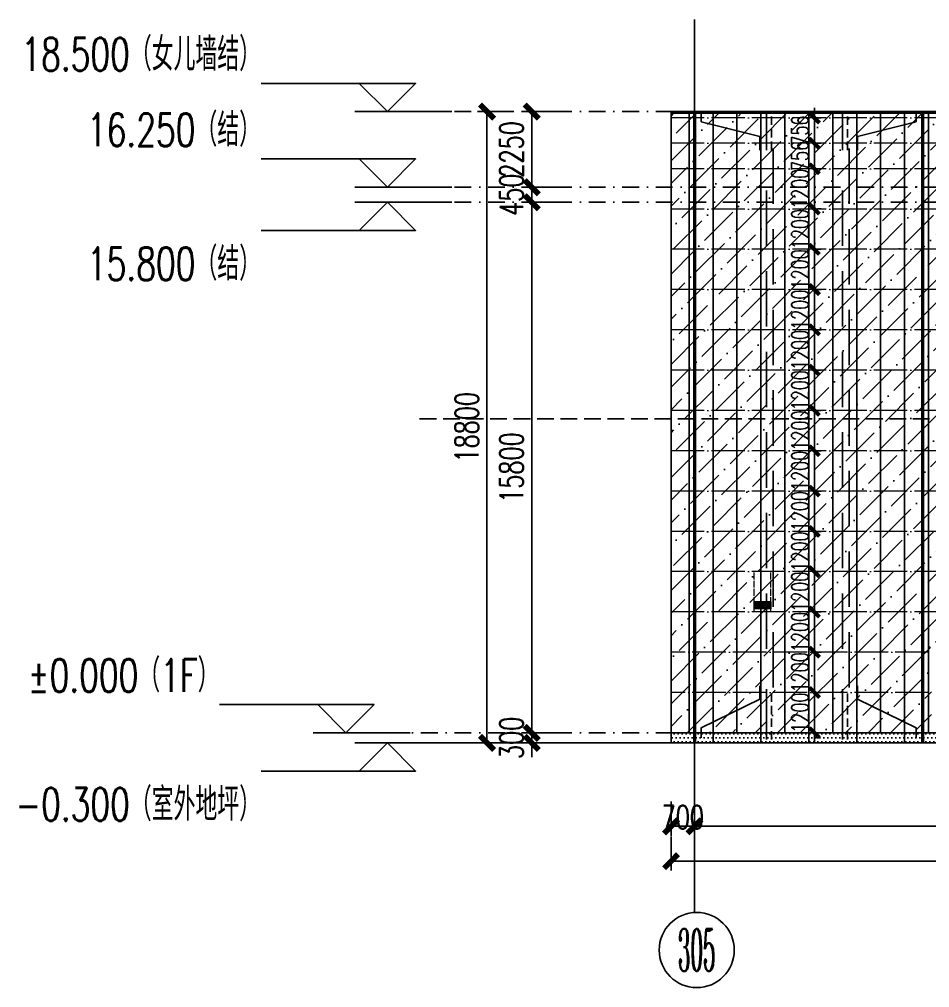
# Model space of a CAD drawing. Extents: x -2072575 to 87763, y -155913 to 742026.
# Drawn here: x -98875 to -71746, y 547259 to 576095 of the extents above; entities that cross this region are included whole.
import ezdxf
from ezdxf.enums import TextEntityAlignment as Align

# ---------------------------------------------------------------- set-up
doc = ezdxf.new("R2010")
doc.units = 0
doc.header["$LTSCALE"] = 1000
for name, pattern in [('20剖面图$0$DASH', [0.35, 0.25, -0.1]), ('__DASH', [0.35, 0.25, -0.1]), ('CENTER', [2, 1.25, -0.25, 0.25, -0.25]), ('DASHDOT', [1, 0.5, -0.25, 0, -0.25]), ('DASHED', [0.75, 0.5, -0.25]), ('DOT', [0.25, 0, -0.25]), ('DOTE', [2.42, 2, -0.2, 0.02, -0.2]), ('HIDDEN2', [0.1875, 0.125, -0.0625])]:
    doc.linetypes.add(name, pattern=pattern)
doc.layers.get('Defpoints').update_dxf_attribs({"color": 210})
for name, color, linetype in [('!ZN1-填充-8', 8, 'Continuous'), ('112铝材投影', 112, 'Continuous'), ('12圆钢+30钢套管撑杆', 3, 'Continuous'), ('12圆钢斜拉条', 30, 'Continuous'), ('12圆钢直拉条', 22, 'Continuous'), ('250×150×4.5×8 H型钢', 3, 'HIDDEN2'), ('3符号', 3, 'Continuous'), ('3铝板幕墙', 3, 'Continuous'), ('A-LIN-V', 9, 'Continuous'), ('A-云线', 50, 'Continuous'), ('AS-WALL', 40, 'Continuous'), ('DIM', 173, 'Continuous'), ('DOT', 8, 'DOT'), ('DOTE', 1, 'CENTER'), ('压型钢板', 23, 'Continuous')]:
    doc.layers.add(name, color=color, linetype=linetype)
doc.layers.add('A-加建区域', color=47, linetype='Continuous', plot=False)
doc.layers.add('冷弯薄壁C型钢 250x75x20x3.0', color=51, linetype='DOTE', lineweight=0)
doc.layers.add('梁', color=4, linetype='Continuous', lineweight=18)
doc.styles.add('_TCH_AXIS', font='COMPLEX', dxfattribs={"bigfont": 'GBCBIG'})
doc.styles.add('DHTEXT-1', font='romans.shx', dxfattribs={"width": 0.7, "bigfont": 'chinese.shx'})
doc.styles.add('卓越符号', font='ROMANS.shx', dxfattribs={"width": 0.7, "bigfont": 'CHINESE.shx'})
doc.dimstyles.new('ZN200', dxfattribs={"dimscale": 200, "dimtxt": 2.5, "dimasz": 1.5, "dimexe": 1, "dimexo": 2, "dimgap": 0.9, "dimtad": 1, "dimdec": 0, "dimdsep": 46, "dimtxsty": 'DHTEXT-1', "dimblk": 'ARCHTICK', "dimcen": 2.5, "dimclrd": 173, "dimclre": 173, "dimclrt": 7, "dimazin": 2, "dimtfac": 1, "dimtdec": 0, "dimtix": 1, "dimtmove": 2, "dimatfit": 3, "dimfxl": 0, "dimtolj": 1, "dimtzin": 0, "dimarcsym": 0})
doc.dimstyles.new('ZN280', dxfattribs={"dimscale": 280, "dimtxt": 2.5, "dimasz": 1.5, "dimexe": 1, "dimexo": 2, "dimgap": 0.9, "dimtad": 1, "dimdec": 0, "dimdsep": 46, "dimtxsty": 'DHTEXT-1', "dimblk": 'ARCHTICK', "dimcen": 2.5, "dimclrd": 173, "dimclre": 173, "dimclrt": 7, "dimazin": 2, "dimtfac": 1, "dimtdec": 0, "dimtix": 1, "dimtmove": 2, "dimatfit": 3, "dimfxl": 0, "dimarcsym": 0})

# ---------------------------------------------------------------- blocks, each defined once
blk = doc.blocks.new('_ArchTick')
at = {"color": 0, "linetype": 'ByBlock', "const_width": 0.4}
blk.add_lwpolyline([(-0.5, -0.5), (0.5, 0.5)], dxfattribs=at)
blk = doc.blocks.new('*D189')
at = {"layer": 'Defpoints', "color": 0, "ltscale": 2800, "transparency": 16777216}
for p in [(-303431, 705610), (-302098, 705610), (-302098, 686810)]:
    blk.add_point(p, dxfattribs=at)
at = {"layer": 'DIM', "color": 173, "linetype": 'ByBlock', "lineweight": -2, "ltscale": 2800, "transparency": 16777216}
for p, q in [((-302658, 705610), (-303711, 705610)), ((-303431, 686810), (-303431, 705610)), ((-302658, 686810), (-303711, 686810))]:
    blk.add_line(p, q, dxfattribs=at)
at = {"layer": 'DIM', "color": 173, "lineweight": -2, "ltscale": 2800, "transparency": 16777216, "xscale": 420, "yscale": 420, "zscale": 420}
for p, rotation in [((-303431, 705610), 90), ((-303431, 686810), 270)]:
    blk.add_blockref('_ArchTick', p, dxfattribs=dict(at, rotation=rotation))
at = {"layer": 'DIM', "color": 7, "ltscale": 2800, "transparency": 16777216, "insert": (-304033, 696210), "char_height": 700, "attachment_point": 5, "rotation": 90, "style": 'DHTEXT-1'}
blk.add_mtext('18800', dxfattribs=at)
blk = doc.blocks.new('*D190')
at = {"layer": 'Defpoints', "color": 0, "ltscale": 2800, "transparency": 16777216}
for p in [(-302096, 687110), (-300763, 687110), (-300763, 686810)]:
    blk.add_point(p, dxfattribs=at)
at = {"layer": 'DIM', "color": 173, "linetype": 'ByBlock', "lineweight": -2, "ltscale": 2800, "transparency": 16777216}
for p, q in [((-302096, 687110), (-302096, 687530)), ((-301323, 687110), (-302376, 687110)), ((-302096, 686810), (-302096, 687110)), ((-301323, 686810), (-302376, 686810)), ((-302096, 686810), (-302096, 686390))]:
    blk.add_line(p, q, dxfattribs=at)
at = {"layer": 'DIM', "color": 173, "lineweight": -2, "ltscale": 2800, "transparency": 16777216, "xscale": 420, "yscale": 420, "zscale": 420}
for p, rotation in [((-302096, 687110), 270), ((-302096, 686810), 90)]:
    blk.add_blockref('_ArchTick', p, dxfattribs=dict(at, rotation=rotation))
at = {"layer": 'DIM', "color": 7, "ltscale": 2800, "transparency": 16777216, "insert": (-302698, 686960), "char_height": 700, "attachment_point": 5, "rotation": 90, "style": 'DHTEXT-1'}
blk.add_mtext('300', dxfattribs=at)
blk = doc.blocks.new('*D191')
at = {"layer": 'Defpoints', "color": 0, "ltscale": 2800, "transparency": 16777216}
for p in [(-302096, 702910), (-300763, 702910), (-300763, 687110)]:
    blk.add_point(p, dxfattribs=at)
at = {"layer": 'DIM', "color": 173, "linetype": 'ByBlock', "lineweight": -2, "ltscale": 2800, "transparency": 16777216}
for p, q in [((-301323, 702910), (-302376, 702910)), ((-302096, 687110), (-302096, 702910)), ((-301323, 687110), (-302376, 687110))]:
    blk.add_line(p, q, dxfattribs=at)
at = {"layer": 'DIM', "color": 173, "lineweight": -2, "ltscale": 2800, "transparency": 16777216, "xscale": 420, "yscale": 420, "zscale": 420}
for p, rotation in [((-302096, 702910), 90), ((-302096, 687110), 270)]:
    blk.add_blockref('_ArchTick', p, dxfattribs=dict(at, rotation=rotation))
at = {"layer": 'DIM', "color": 7, "ltscale": 2800, "transparency": 16777216, "insert": (-302698, 695010), "char_height": 700, "attachment_point": 5, "rotation": 90, "style": 'DHTEXT-1'}
blk.add_mtext('15800', dxfattribs=at)
blk = doc.blocks.new('*D192')
at = {"layer": 'Defpoints', "color": 0, "ltscale": 2800, "transparency": 16777216}
for p in [(-302096, 703360), (-300763, 703360), (-300763, 702910)]:
    blk.add_point(p, dxfattribs=at)
at = {"layer": 'DIM', "color": 173, "linetype": 'ByBlock', "lineweight": -2, "ltscale": 2800, "transparency": 16777216}
for p, q in [((-302096, 703360), (-302096, 703780)), ((-301323, 703360), (-302376, 703360)), ((-302096, 702910), (-302096, 703360)), ((-301323, 702910), (-302376, 702910)), ((-302096, 702910), (-302096, 702490))]:
    blk.add_line(p, q, dxfattribs=at)
at = {"layer": 'DIM', "color": 173, "lineweight": -2, "ltscale": 2800, "transparency": 16777216, "xscale": 420, "yscale": 420, "zscale": 420}
for p, rotation in [((-302096, 703360), 270), ((-302096, 702910), 90)]:
    blk.add_blockref('_ArchTick', p, dxfattribs=dict(at, rotation=rotation))
at = {"layer": 'DIM', "color": 7, "ltscale": 2800, "transparency": 16777216, "insert": (-302698, 703135), "char_height": 700, "attachment_point": 5, "rotation": 90, "style": 'DHTEXT-1'}
blk.add_mtext('450', dxfattribs=at)
blk = doc.blocks.new('*D193')
at = {"layer": 'Defpoints', "color": 0, "ltscale": 2800, "transparency": 16777216}
for p in [(-302096, 705610), (-300763, 705610), (-300763, 703360)]:
    blk.add_point(p, dxfattribs=at)
at = {"layer": 'DIM', "color": 173, "linetype": 'ByBlock', "lineweight": -2, "ltscale": 2800, "transparency": 16777216}
for p, q in [((-301323, 705610), (-302376, 705610)), ((-302096, 703360), (-302096, 705610)), ((-301323, 703360), (-302376, 703360))]:
    blk.add_line(p, q, dxfattribs=at)
at = {"layer": 'DIM', "color": 173, "lineweight": -2, "ltscale": 2800, "transparency": 16777216, "xscale": 420, "yscale": 420, "zscale": 420}
for p, rotation in [((-302096, 705610), 90), ((-302096, 703360), 270)]:
    blk.add_blockref('_ArchTick', p, dxfattribs=dict(at, rotation=rotation))
at = {"layer": 'DIM', "color": 7, "ltscale": 2800, "transparency": 16777216, "insert": (-302698, 704485), "char_height": 700, "attachment_point": 5, "rotation": 90, "style": 'DHTEXT-1'}
blk.add_mtext('2250', dxfattribs=at)
blk = doc.blocks.new('*D194')
at = {"layer": 'Defpoints', "color": 0, "ltscale": 2800, "transparency": 16777216}
for p in [(-297945, 684583), (-224745, 684583), (-224745, 683286)]:
    blk.add_point(p, dxfattribs=at)
at = {"layer": 'DIM', "color": 173, "linetype": 'ByBlock', "lineweight": -2, "ltscale": 2800, "transparency": 16777216}
for p, q in [((-297945, 684023), (-297945, 683006)), ((-224745, 684023), (-224745, 683006)), ((-297945, 683286), (-262693, 683286)), ((-224745, 683286), (-259996, 683286))]:
    blk.add_line(p, q, dxfattribs=at)
at = {"layer": 'DIM', "color": 173, "lineweight": -2, "ltscale": 2800, "transparency": 16777216, "xscale": 420, "yscale": 420, "zscale": 420, "rotation": 180}
blk.add_blockref('_ArchTick', (-297945, 683286), dxfattribs=at)
at = {"layer": 'DIM', "color": 173, "lineweight": -2, "ltscale": 2800, "transparency": 16777216, "xscale": 420, "yscale": 420, "zscale": 420}
blk.add_blockref('_ArchTick', (-224745, 683286), dxfattribs=at)
at = {"layer": 'DIM', "color": 7, "ltscale": 2800, "transparency": 16777216, "insert": (-261345, 683561), "char_height": 700, "attachment_point": 5, "style": 'DHTEXT-1'}
blk.add_mtext('73200', dxfattribs=at)
blk = doc.blocks.new('*D199')
at = {"layer": 'Defpoints', "color": 0, "ltscale": 2800, "transparency": 16777216}
for p in [(-297245, 685623), (-279295, 685623), (-279295, 684326)]:
    blk.add_point(p, dxfattribs=at)
at = {"layer": 'DIM', "color": 173, "linetype": 'ByBlock', "lineweight": -2, "ltscale": 2800, "transparency": 16777216}
for p, q in [((-297245, 685063), (-297245, 684046)), ((-279295, 685063), (-279295, 684046)), ((-297245, 684326), (-289583, 684326)), ((-279295, 684326), (-286956, 684326))]:
    blk.add_line(p, q, dxfattribs=at)
at = {"layer": 'DIM', "color": 173, "lineweight": -2, "ltscale": 2800, "transparency": 16777216, "xscale": 420, "yscale": 420, "zscale": 420, "rotation": 180}
blk.add_blockref('_ArchTick', (-297245, 684326), dxfattribs=at)
at = {"layer": 'DIM', "color": 173, "lineweight": -2, "ltscale": 2800, "transparency": 16777216, "xscale": 420, "yscale": 420, "zscale": 420}
blk.add_blockref('_ArchTick', (-279295, 684326), dxfattribs=at)
at = {"layer": 'DIM', "color": 7, "ltscale": 2800, "transparency": 16777216, "insert": (-288270, 684601), "char_height": 700, "attachment_point": 5, "style": 'DHTEXT-1'}
blk.add_mtext('17950', dxfattribs=at)
blk = doc.blocks.new('*D200')
at = {"layer": 'Defpoints', "color": 0, "ltscale": 2800, "transparency": 16777216}
for p in [(-297945, 685623), (-297245, 685623), (-297245, 684326)]:
    blk.add_point(p, dxfattribs=at)
at = {"layer": 'DIM', "color": 173, "linetype": 'ByBlock', "lineweight": -2, "ltscale": 2800, "transparency": 16777216}
for p, q in [((-297945, 685063), (-297945, 684046)), ((-297245, 685063), (-297245, 684046)), ((-297945, 684326), (-297245, 684326))]:
    blk.add_line(p, q, dxfattribs=at)
at = {"layer": 'DIM', "color": 173, "lineweight": -2, "ltscale": 2800, "transparency": 16777216, "xscale": 420, "yscale": 420, "zscale": 420, "rotation": 180}
blk.add_blockref('_ArchTick', (-297945, 684326), dxfattribs=at)
at = {"layer": 'DIM', "color": 173, "lineweight": -2, "ltscale": 2800, "transparency": 16777216, "xscale": 420, "yscale": 420, "zscale": 420}
blk.add_blockref('_ArchTick', (-297245, 684326), dxfattribs=at)
at = {"layer": 'DIM', "color": 7, "ltscale": 2800, "transparency": 16777216, "insert": (-297595, 684601), "char_height": 700, "attachment_point": 5, "style": 'DHTEXT-1'}
blk.add_mtext('700', dxfattribs=at)
blk = doc.blocks.new('卓越-轴号')
blk.add_circle((0, 0), 4)
at = {"color": 0, "style": '_TCH_AXIS', "width": 1.041667, "flags": 8}
blk.add_attdef('A', text='', height=4.48, dxfattribs=at).set_placement((-2, -2.24), (2, -2.24), align=Align.FIT)
blk = doc.blocks.new('*U226')
at = {"ltscale": 10}
blk.add_line((3.48, 0), (-6.85, 0), dxfattribs=at)
blk.add_lwpolyline([(3, 3), (0, 0), (-3, 3), (13.45, 3)])
at = {"color": 0, "style": '卓越符号', "width": 0.7, "flags": 8}
blk.add_attdef('±0.000', text='', height=3.5, dxfattribs=at).set_placement((13.45, 4.35), align=Align.RIGHT)
blk = doc.blocks.new('*U227')
at = {"ltscale": 10}
blk.add_line((3.48, 0), (-6.85, 0), dxfattribs=at)
blk.add_lwpolyline([(3, -3), (0, 0), (-3, -3), (13.45, -3)])
at = {"color": 0, "style": '卓越符号', "width": 0.7, "flags": 8}
blk.add_attdef('±0.000', text='', height=3.5, dxfattribs=at).set_placement((13.45, -7.85), align=Align.RIGHT)
blk = doc.blocks.new('20250905101005')
at = {"layer": '!ZN1-填充-8'}
h = blk.add_hatch(dxfattribs=at)
h.set_pattern_fill('ANSI36', color=252, scale=300, style=0)
h.set_pattern_definition([(45, (64079.5, -554847.57), (252.5697, 926.0889), [1190.625, -238.125, 0, -238.125])])
h.paths.add_polyline_path([(1804, 3730), (1804, 3870), (2244, 3870), (2244, 3730)], flags=16)
h.paths.add_polyline_path([(34359, 3900), (34359, 3300), (32859, 3300), (32859, 3900)], flags=16)
h.paths.add_polyline_path([(-700, 2400), (-700, 0), (10976, 0), (10866, 0), (7062, 0), (7062, 2400), (54350, 2400), (54350, 18450), (-700, 18450)])
at = {"layer": '!ZN1-填充-8', "ltscale": 3000}
h = blk.add_hatch(dxfattribs=at)
h.set_pattern_fill('PLAST', color=252, scale=10)
h.set_pattern_definition([(0, (-1601240.16, -34863.267), (0, 31.75), []), (0, (-1601240.16, -34859.298), (0, 31.75), []), (0, (-1601240.16, -34855.33), (0, 31.75), [])])
h.paths.add_polyline_path([(1804, 3730), (2244, 3730), (2244, 3870), (1804, 3870)])
at = {"layer": '!ZN1-填充-8'}
h = blk.add_hatch(dxfattribs=at)
h.set_pattern_fill('DOTS', color=252, scale=75, style=0)
h.set_pattern_definition([(0, (78751.79, -554847.57), (59.53125, 119.0625), [0, -119.0625])])
h.paths.add_polyline_path([(-700, 0), (8786, 0), (8786, -300), (-700, -300)])
at = {"layer": '112铝材投影', "color": 252}
for points in [[(1774, 3700), (2274, 3700), (2274, 3900), (1774, 3900)], [(1804, 3730), (2244, 3730), (2244, 3870), (1804, 3870)]]:
    blk.add_lwpolyline(points, close=True, dxfattribs=at)
at = {"layer": '3铝板幕墙', "color": 252, "ltscale": 1000}
for p, q in [((551, 0), (551, -300)), ((1978, 0), (1978, -300)), ((3404, 0), (3404, -300)), ((4831, 0), (4831, -300)), ((6258, 0), (6258, -300))]:
    blk.add_line(p, q, dxfattribs=at)
blk.add_lwpolyline([(-700, 0), (8786, 0), (8786, -300), (-700, -300)], close=True, dxfattribs=at)
at = {"layer": '压型钢板', "color": 252, "ltscale": 10}
for p, q in [((-700, 0), (-700, 18500)), ((-163, 0), (-163, 18500)), ((551, 0), (551, 18500)), ((1264, 0), (1264, 18500)), ((1978, 0), (1978, 18500)), ((2691, 0), (2691, 18500)), ((3404, 0), (3404, 18500)), ((4118, 0), (4118, 18500)), ((4831, 0), (4831, 18500)), ((5544, 0), (5544, 18500)), ((6258, 0), (6258, 18500)), ((6971, 0), (6971, 18500))]:
    blk.add_line(p, q, dxfattribs=at)
blk = doc.blocks.new('*D3709')
at = {"layer": 'Defpoints', "color": 0, "ltscale": 10, "transparency": 16777216}
for p in [(-75484, 573160), (-75180, 573160), (-75484, 572404)]:
    blk.add_point(p, dxfattribs=at)
at = {"layer": 'DIM', "color": 173, "linetype": 'ByBlock', "lineweight": -2, "ltscale": 10, "transparency": 16777216}
for p, q in [((-75180, 573160), (-75180, 573460)), ((-75180, 572404), (-75180, 573160)), ((-75084, 573160), (-74980, 573160)), ((-75180, 572404), (-75180, 572104)), ((-75084, 572404), (-74980, 572404))]:
    blk.add_line(p, q, dxfattribs=at)
at = {"layer": 'DIM', "color": 173, "lineweight": -2, "ltscale": 10, "transparency": 16777216, "xscale": 300, "yscale": 300, "zscale": 300}
for p, rotation in [((-75180, 573160), 270), ((-75180, 572404), 90)]:
    blk.add_blockref('_ArchTick', p, dxfattribs=dict(at, rotation=rotation))
at = {"layer": 'DIM', "color": 7, "ltscale": 10, "transparency": 16777216, "insert": (-75610, 572782), "char_height": 500, "attachment_point": 5, "rotation": 90, "style": 'DHTEXT-1'}
blk.add_mtext('\\A1;756', dxfattribs=at)
blk = doc.blocks.new('*D3710')
at = {"layer": 'Defpoints', "color": 0, "ltscale": 10, "transparency": 16777216}
for p in [(-75484, 572404), (-75180, 572404), (-75484, 571648)]:
    blk.add_point(p, dxfattribs=at)
at = {"layer": 'DIM', "color": 173, "linetype": 'ByBlock', "lineweight": -2, "ltscale": 10, "transparency": 16777216}
for p, q in [((-75180, 572404), (-75180, 572704)), ((-75180, 571648), (-75180, 572404)), ((-75084, 572404), (-74980, 572404)), ((-75180, 571648), (-75180, 571348)), ((-75084, 571648), (-74980, 571648))]:
    blk.add_line(p, q, dxfattribs=at)
at = {"layer": 'DIM', "color": 173, "lineweight": -2, "ltscale": 10, "transparency": 16777216, "xscale": 300, "yscale": 300, "zscale": 300}
for p, rotation in [((-75180, 572404), 270), ((-75180, 571648), 90)]:
    blk.add_blockref('_ArchTick', p, dxfattribs=dict(at, rotation=rotation))
at = {"layer": 'DIM', "color": 7, "ltscale": 10, "transparency": 16777216, "insert": (-75610, 572026), "char_height": 500, "attachment_point": 5, "rotation": 90, "style": 'DHTEXT-1'}
blk.add_mtext('\\A1;756', dxfattribs=at)
blk = doc.blocks.new('*D3711')
at = {"layer": 'Defpoints', "color": 0, "ltscale": 10, "transparency": 16777216}
for p in [(-75484, 571648), (-75180, 571648), (-75484, 570448)]:
    blk.add_point(p, dxfattribs=at)
at = {"layer": 'DIM', "color": 173, "linetype": 'ByBlock', "lineweight": -2, "ltscale": 10, "transparency": 16777216}
for p, q in [((-75180, 571648), (-75180, 571948)), ((-75180, 570448), (-75180, 571648)), ((-75084, 571648), (-74980, 571648)), ((-75180, 570448), (-75180, 570148)), ((-75084, 570448), (-74980, 570448))]:
    blk.add_line(p, q, dxfattribs=at)
at = {"layer": 'DIM', "color": 173, "lineweight": -2, "ltscale": 10, "transparency": 16777216, "xscale": 300, "yscale": 300, "zscale": 300}
for p, rotation in [((-75180, 571648), 270), ((-75180, 570448), 90)]:
    blk.add_blockref('_ArchTick', p, dxfattribs=dict(at, rotation=rotation))
at = {"layer": 'DIM', "color": 7, "ltscale": 10, "transparency": 16777216, "insert": (-75610, 571048), "char_height": 500, "attachment_point": 5, "rotation": 90, "style": 'DHTEXT-1'}
blk.add_mtext('\\A1;1200', dxfattribs=at)
blk = doc.blocks.new('*D3712')
at = {"layer": 'Defpoints', "color": 0, "ltscale": 10, "transparency": 16777216}
for p in [(-75484, 570448), (-75180, 570448), (-75484, 569248)]:
    blk.add_point(p, dxfattribs=at)
at = {"layer": 'DIM', "color": 173, "linetype": 'ByBlock', "lineweight": -2, "ltscale": 10, "transparency": 16777216}
for p, q in [((-75180, 570448), (-75180, 570748)), ((-75180, 569248), (-75180, 570448)), ((-75084, 570448), (-74980, 570448)), ((-75180, 569248), (-75180, 568948)), ((-75084, 569248), (-74980, 569248))]:
    blk.add_line(p, q, dxfattribs=at)
at = {"layer": 'DIM', "color": 173, "lineweight": -2, "ltscale": 10, "transparency": 16777216, "xscale": 300, "yscale": 300, "zscale": 300}
for p, rotation in [((-75180, 570448), 270), ((-75180, 569248), 90)]:
    blk.add_blockref('_ArchTick', p, dxfattribs=dict(at, rotation=rotation))
at = {"layer": 'DIM', "color": 7, "ltscale": 10, "transparency": 16777216, "insert": (-75610, 569848), "char_height": 500, "attachment_point": 5, "rotation": 90, "style": 'DHTEXT-1'}
blk.add_mtext('\\A1;1200', dxfattribs=at)
blk = doc.blocks.new('*D3713')
at = {"layer": 'Defpoints', "color": 0, "ltscale": 10, "transparency": 16777216}
for p in [(-75484, 569248), (-75180, 569248), (-75484, 568048)]:
    blk.add_point(p, dxfattribs=at)
at = {"layer": 'DIM', "color": 173, "linetype": 'ByBlock', "lineweight": -2, "ltscale": 10, "transparency": 16777216}
for p, q in [((-75180, 569248), (-75180, 569548)), ((-75180, 568048), (-75180, 569248)), ((-75084, 569248), (-74980, 569248)), ((-75180, 568048), (-75180, 567748)), ((-75084, 568048), (-74980, 568048))]:
    blk.add_line(p, q, dxfattribs=at)
at = {"layer": 'DIM', "color": 173, "lineweight": -2, "ltscale": 10, "transparency": 16777216, "xscale": 300, "yscale": 300, "zscale": 300}
for p, rotation in [((-75180, 569248), 270), ((-75180, 568048), 90)]:
    blk.add_blockref('_ArchTick', p, dxfattribs=dict(at, rotation=rotation))
at = {"layer": 'DIM', "color": 7, "ltscale": 10, "transparency": 16777216, "insert": (-75610, 568648), "char_height": 500, "attachment_point": 5, "rotation": 90, "style": 'DHTEXT-1'}
blk.add_mtext('\\A1;1200', dxfattribs=at)
blk = doc.blocks.new('*D3714')
at = {"layer": 'Defpoints', "color": 0, "ltscale": 10, "transparency": 16777216}
for p in [(-75484, 568048), (-75180, 568048), (-75484, 566848)]:
    blk.add_point(p, dxfattribs=at)
at = {"layer": 'DIM', "color": 173, "linetype": 'ByBlock', "lineweight": -2, "ltscale": 10, "transparency": 16777216}
for p, q in [((-75180, 568048), (-75180, 568348)), ((-75180, 566848), (-75180, 568048)), ((-75084, 568048), (-74980, 568048)), ((-75180, 566848), (-75180, 566548)), ((-75084, 566848), (-74980, 566848))]:
    blk.add_line(p, q, dxfattribs=at)
at = {"layer": 'DIM', "color": 173, "lineweight": -2, "ltscale": 10, "transparency": 16777216, "xscale": 300, "yscale": 300, "zscale": 300}
for p, rotation in [((-75180, 568048), 270), ((-75180, 566848), 90)]:
    blk.add_blockref('_ArchTick', p, dxfattribs=dict(at, rotation=rotation))
at = {"layer": 'DIM', "color": 7, "ltscale": 10, "transparency": 16777216, "insert": (-75610, 567448), "char_height": 500, "attachment_point": 5, "rotation": 90, "style": 'DHTEXT-1'}
blk.add_mtext('\\A1;1200', dxfattribs=at)
blk = doc.blocks.new('*D3715')
at = {"layer": 'Defpoints', "color": 0, "ltscale": 10, "transparency": 16777216}
for p in [(-75484, 566848), (-75180, 566848), (-75484, 565648)]:
    blk.add_point(p, dxfattribs=at)
at = {"layer": 'DIM', "color": 173, "linetype": 'ByBlock', "lineweight": -2, "ltscale": 10, "transparency": 16777216}
for p, q in [((-75180, 566848), (-75180, 567148)), ((-75180, 565648), (-75180, 566848)), ((-75084, 566848), (-74980, 566848)), ((-75180, 565648), (-75180, 565348)), ((-75084, 565648), (-74980, 565648))]:
    blk.add_line(p, q, dxfattribs=at)
at = {"layer": 'DIM', "color": 173, "lineweight": -2, "ltscale": 10, "transparency": 16777216, "xscale": 300, "yscale": 300, "zscale": 300}
for p, rotation in [((-75180, 566848), 270), ((-75180, 565648), 90)]:
    blk.add_blockref('_ArchTick', p, dxfattribs=dict(at, rotation=rotation))
at = {"layer": 'DIM', "color": 7, "ltscale": 10, "transparency": 16777216, "insert": (-75610, 566248), "char_height": 500, "attachment_point": 5, "rotation": 90, "style": 'DHTEXT-1'}
blk.add_mtext('\\A1;1200', dxfattribs=at)
blk = doc.blocks.new('*D3716')
at = {"layer": 'Defpoints', "color": 0, "ltscale": 10, "transparency": 16777216}
for p in [(-75484, 565648), (-75180, 565648), (-75484, 564448)]:
    blk.add_point(p, dxfattribs=at)
at = {"layer": 'DIM', "color": 173, "linetype": 'ByBlock', "lineweight": -2, "ltscale": 10, "transparency": 16777216}
for p, q in [((-75180, 565648), (-75180, 565948)), ((-75180, 564448), (-75180, 565648)), ((-75084, 565648), (-74980, 565648)), ((-75180, 564448), (-75180, 564148)), ((-75084, 564448), (-74980, 564448))]:
    blk.add_line(p, q, dxfattribs=at)
at = {"layer": 'DIM', "color": 173, "lineweight": -2, "ltscale": 10, "transparency": 16777216, "xscale": 300, "yscale": 300, "zscale": 300}
for p, rotation in [((-75180, 565648), 270), ((-75180, 564448), 90)]:
    blk.add_blockref('_ArchTick', p, dxfattribs=dict(at, rotation=rotation))
at = {"layer": 'DIM', "color": 7, "ltscale": 10, "transparency": 16777216, "insert": (-75610, 565048), "char_height": 500, "attachment_point": 5, "rotation": 90, "style": 'DHTEXT-1'}
blk.add_mtext('\\A1;1200', dxfattribs=at)
blk = doc.blocks.new('*D3717')
at = {"layer": 'Defpoints', "color": 0, "ltscale": 10, "transparency": 16777216}
for p in [(-75484, 564448), (-75180, 564448), (-75484, 563248)]:
    blk.add_point(p, dxfattribs=at)
at = {"layer": 'DIM', "color": 173, "linetype": 'ByBlock', "lineweight": -2, "ltscale": 10, "transparency": 16777216}
for p, q in [((-75180, 564448), (-75180, 564748)), ((-75180, 563248), (-75180, 564448)), ((-75084, 564448), (-74980, 564448)), ((-75180, 563248), (-75180, 562948)), ((-75084, 563248), (-74980, 563248))]:
    blk.add_line(p, q, dxfattribs=at)
at = {"layer": 'DIM', "color": 173, "lineweight": -2, "ltscale": 10, "transparency": 16777216, "xscale": 300, "yscale": 300, "zscale": 300}
for p, rotation in [((-75180, 564448), 270), ((-75180, 563248), 90)]:
    blk.add_blockref('_ArchTick', p, dxfattribs=dict(at, rotation=rotation))
at = {"layer": 'DIM', "color": 7, "ltscale": 10, "transparency": 16777216, "insert": (-75610, 563848), "char_height": 500, "attachment_point": 5, "rotation": 90, "style": 'DHTEXT-1'}
blk.add_mtext('\\A1;1200', dxfattribs=at)
blk = doc.blocks.new('*D3718')
at = {"layer": 'Defpoints', "color": 0, "ltscale": 10, "transparency": 16777216}
for p in [(-75484, 563248), (-75180, 563248), (-75484, 562048)]:
    blk.add_point(p, dxfattribs=at)
at = {"layer": 'DIM', "color": 173, "linetype": 'ByBlock', "lineweight": -2, "ltscale": 10, "transparency": 16777216}
for p, q in [((-75180, 563248), (-75180, 563548)), ((-75180, 562048), (-75180, 563248)), ((-75084, 563248), (-74980, 563248)), ((-75180, 562048), (-75180, 561748)), ((-75084, 562048), (-74980, 562048))]:
    blk.add_line(p, q, dxfattribs=at)
at = {"layer": 'DIM', "color": 173, "lineweight": -2, "ltscale": 10, "transparency": 16777216, "xscale": 300, "yscale": 300, "zscale": 300}
for p, rotation in [((-75180, 563248), 270), ((-75180, 562048), 90)]:
    blk.add_blockref('_ArchTick', p, dxfattribs=dict(at, rotation=rotation))
at = {"layer": 'DIM', "color": 7, "ltscale": 10, "transparency": 16777216, "insert": (-75610, 562648), "char_height": 500, "attachment_point": 5, "rotation": 90, "style": 'DHTEXT-1'}
blk.add_mtext('\\A1;1200', dxfattribs=at)
blk = doc.blocks.new('*D3719')
at = {"layer": 'Defpoints', "color": 0, "ltscale": 10, "transparency": 16777216}
for p in [(-75484, 562048), (-75180, 562048), (-75484, 560848)]:
    blk.add_point(p, dxfattribs=at)
at = {"layer": 'DIM', "color": 173, "linetype": 'ByBlock', "lineweight": -2, "ltscale": 10, "transparency": 16777216}
for p, q in [((-75180, 562048), (-75180, 562348)), ((-75180, 560848), (-75180, 562048)), ((-75084, 562048), (-74980, 562048)), ((-75180, 560848), (-75180, 560548)), ((-75084, 560848), (-74980, 560848))]:
    blk.add_line(p, q, dxfattribs=at)
at = {"layer": 'DIM', "color": 173, "lineweight": -2, "ltscale": 10, "transparency": 16777216, "xscale": 300, "yscale": 300, "zscale": 300}
for p, rotation in [((-75180, 562048), 270), ((-75180, 560848), 90)]:
    blk.add_blockref('_ArchTick', p, dxfattribs=dict(at, rotation=rotation))
at = {"layer": 'DIM', "color": 7, "ltscale": 10, "transparency": 16777216, "insert": (-75610, 561448), "char_height": 500, "attachment_point": 5, "rotation": 90, "style": 'DHTEXT-1'}
blk.add_mtext('\\A1;1200', dxfattribs=at)
blk = doc.blocks.new('*D3720')
at = {"layer": 'Defpoints', "color": 0, "ltscale": 10, "transparency": 16777216}
for p in [(-75484, 560848), (-75180, 560848), (-75484, 559648)]:
    blk.add_point(p, dxfattribs=at)
at = {"layer": 'DIM', "color": 173, "linetype": 'ByBlock', "lineweight": -2, "ltscale": 10, "transparency": 16777216}
for p, q in [((-75180, 560848), (-75180, 561148)), ((-75180, 559648), (-75180, 560848)), ((-75084, 560848), (-74980, 560848)), ((-75180, 559648), (-75180, 559348)), ((-75084, 559648), (-74980, 559648))]:
    blk.add_line(p, q, dxfattribs=at)
at = {"layer": 'DIM', "color": 173, "lineweight": -2, "ltscale": 10, "transparency": 16777216, "xscale": 300, "yscale": 300, "zscale": 300}
for p, rotation in [((-75180, 560848), 270), ((-75180, 559648), 90)]:
    blk.add_blockref('_ArchTick', p, dxfattribs=dict(at, rotation=rotation))
at = {"layer": 'DIM', "color": 7, "ltscale": 10, "transparency": 16777216, "insert": (-75610, 560248), "char_height": 500, "attachment_point": 5, "rotation": 90, "style": 'DHTEXT-1'}
blk.add_mtext('\\A1;1200', dxfattribs=at)
blk = doc.blocks.new('*D3721')
at = {"layer": 'Defpoints', "color": 0, "ltscale": 10, "transparency": 16777216}
for p in [(-75484, 559648), (-75180, 559648), (-75484, 558448)]:
    blk.add_point(p, dxfattribs=at)
at = {"layer": 'DIM', "color": 173, "linetype": 'ByBlock', "lineweight": -2, "ltscale": 10, "transparency": 16777216}
for p, q in [((-75180, 559648), (-75180, 559948)), ((-75180, 558448), (-75180, 559648)), ((-75084, 559648), (-74980, 559648)), ((-75180, 558448), (-75180, 558148)), ((-75084, 558448), (-74980, 558448))]:
    blk.add_line(p, q, dxfattribs=at)
at = {"layer": 'DIM', "color": 173, "lineweight": -2, "ltscale": 10, "transparency": 16777216, "xscale": 300, "yscale": 300, "zscale": 300}
for p, rotation in [((-75180, 559648), 270), ((-75180, 558448), 90)]:
    blk.add_blockref('_ArchTick', p, dxfattribs=dict(at, rotation=rotation))
at = {"layer": 'DIM', "color": 7, "ltscale": 10, "transparency": 16777216, "insert": (-75610, 559048), "char_height": 500, "attachment_point": 5, "rotation": 90, "style": 'DHTEXT-1'}
blk.add_mtext('\\A1;1200', dxfattribs=at)
blk = doc.blocks.new('*D3722')
at = {"layer": 'Defpoints', "color": 0, "ltscale": 10, "transparency": 16777216}
for p in [(-75484, 558448), (-75180, 558448), (-75484, 557248)]:
    blk.add_point(p, dxfattribs=at)
at = {"layer": 'DIM', "color": 173, "linetype": 'ByBlock', "lineweight": -2, "ltscale": 10, "transparency": 16777216}
for p, q in [((-75180, 558448), (-75180, 558748)), ((-75180, 557248), (-75180, 558448)), ((-75084, 558448), (-74980, 558448)), ((-75180, 557248), (-75180, 556948)), ((-75084, 557248), (-74980, 557248))]:
    blk.add_line(p, q, dxfattribs=at)
at = {"layer": 'DIM', "color": 173, "lineweight": -2, "ltscale": 10, "transparency": 16777216, "xscale": 300, "yscale": 300, "zscale": 300}
for p, rotation in [((-75180, 558448), 270), ((-75180, 557248), 90)]:
    blk.add_blockref('_ArchTick', p, dxfattribs=dict(at, rotation=rotation))
at = {"layer": 'DIM', "color": 7, "ltscale": 10, "transparency": 16777216, "insert": (-75610, 557848), "char_height": 500, "attachment_point": 5, "rotation": 90, "style": 'DHTEXT-1'}
blk.add_mtext('\\A1;1200', dxfattribs=at)
blk = doc.blocks.new('*D3723')
at = {"layer": 'Defpoints', "color": 0, "ltscale": 10, "transparency": 16777216}
for p in [(-75484, 557248), (-75180, 557248), (-75484, 556048)]:
    blk.add_point(p, dxfattribs=at)
at = {"layer": 'DIM', "color": 173, "linetype": 'ByBlock', "lineweight": -2, "ltscale": 10, "transparency": 16777216}
for p, q in [((-75180, 557248), (-75180, 557548)), ((-75180, 556048), (-75180, 557248)), ((-75084, 557248), (-74980, 557248)), ((-75180, 556048), (-75180, 555748)), ((-75084, 556048), (-74980, 556048))]:
    blk.add_line(p, q, dxfattribs=at)
at = {"layer": 'DIM', "color": 173, "lineweight": -2, "ltscale": 10, "transparency": 16777216, "xscale": 300, "yscale": 300, "zscale": 300}
for p, rotation in [((-75180, 557248), 270), ((-75180, 556048), 90)]:
    blk.add_blockref('_ArchTick', p, dxfattribs=dict(at, rotation=rotation))
at = {"layer": 'DIM', "color": 7, "ltscale": 10, "transparency": 16777216, "insert": (-75610, 556648), "char_height": 500, "attachment_point": 5, "rotation": 90, "style": 'DHTEXT-1'}
blk.add_mtext('\\A1;1200', dxfattribs=at)
blk = doc.blocks.new('*D3724')
at = {"layer": 'Defpoints', "color": 0, "ltscale": 10, "transparency": 16777216}
for p in [(-75484, 556048), (-75180, 556048), (-75484, 554848)]:
    blk.add_point(p, dxfattribs=at)
at = {"layer": 'DIM', "color": 173, "linetype": 'ByBlock', "lineweight": -2, "ltscale": 10, "transparency": 16777216}
for p, q in [((-75180, 556048), (-75180, 556348)), ((-75180, 554848), (-75180, 556048)), ((-75084, 556048), (-74980, 556048)), ((-75180, 554848), (-75180, 554548)), ((-75084, 554848), (-74980, 554848))]:
    blk.add_line(p, q, dxfattribs=at)
at = {"layer": 'DIM', "color": 173, "lineweight": -2, "ltscale": 10, "transparency": 16777216, "xscale": 300, "yscale": 300, "zscale": 300}
for p, rotation in [((-75180, 556048), 270), ((-75180, 554848), 90)]:
    blk.add_blockref('_ArchTick', p, dxfattribs=dict(at, rotation=rotation))
at = {"layer": 'DIM', "color": 7, "ltscale": 10, "transparency": 16777216, "insert": (-75610, 555448), "char_height": 500, "attachment_point": 5, "rotation": 90, "style": 'DHTEXT-1'}
blk.add_mtext('\\A1;1200', dxfattribs=at)
blk = doc.blocks.new('20250821134635')
at = {"layer": 'DOT', "linetype": 'DASHDOT'}
for p, q in [((-9153.9, 18500), (80953.9, 18500)), ((-9153.9, 16250), (80953.9, 16250)), ((-9153.9, 15800), (80953.9, 15800)), ((-9153.9, 0), (82190, 0))]:
    blk.add_line(p, q, dxfattribs=at)
at = {"layer": 'DOTE', "ltscale": 280}
blk.add_line((0, -5350), (0, 21247.6), dxfattribs=at)
at = {"layer": '3符号', "color": 7}
ref = blk.add_blockref('*U226', (-9153.9, 18500), dxfattribs=dict(at, xscale=-280, yscale=280, zscale=280))
ref.add_attrib('±0.000', '18.500（女儿墙结）', dxfattribs={"layer": '0', "color": 0, "height": 980, "style": '卓越符号', "width": 0.7}).set_placement((-12919.9, 19718), align=Align.RIGHT)
ref = blk.add_blockref('*U226', (-9153.9, 16250), dxfattribs=dict(at, xscale=-280, yscale=280, zscale=280))
ref.add_attrib('±0.000', '16.250（结）', dxfattribs={"layer": '0', "color": 0, "height": 980, "style": '卓越符号', "width": 0.7}).set_placement((-12919.9, 17468), align=Align.RIGHT)
ref = blk.add_blockref('*U227', (-9153.9, 15800), dxfattribs=dict(at, xscale=-280, yscale=280, zscale=280))
ref.add_attrib('±0.000', '15.800（结）', dxfattribs={"layer": '0', "color": 0, "height": 980, "style": '卓越符号', "width": 0.7}).set_placement((-12919.9, 13478.2), align=Align.RIGHT)
ref = blk.add_blockref('*U226', (-10390, 0), dxfattribs=dict(at, xscale=-280, yscale=280, zscale=280))
ref.add_attrib('±0.000', '±0.000（1F）', dxfattribs={"layer": '0', "color": 0, "height": 980, "style": '卓越符号', "width": 0.7}).set_placement((-14156, 1218), align=Align.RIGHT)
ref = blk.add_blockref('*U227', (-9153.9, -300), dxfattribs=dict(at, xscale=-280, yscale=280, zscale=280))
ref.add_attrib('±0.000', '-0.300（室外地坪）', dxfattribs={"layer": '0', "color": 0, "height": 980, "style": '卓越符号', "width": 0.7}).set_placement((-12919.9, -2621.8), align=Align.RIGHT)
ref = blk.add_blockref('卓越-轴号', (64.3, -6468.2), dxfattribs=dict(at, xscale=280, yscale=280, zscale=280))
ref.add_attrib('A', '305', dxfattribs={"layer": '0', "color": 0, "height": 1254.4, "style": '_TCH_AXIS', "width": 0.353774}).set_placement((-495.7, -7095.4), (624.3, -7095.4), align=Align.FIT)
at = {"layer": 'DIM', "ltscale": 2800}
for p1, p2, picture, middle in [((-4853.1, -300), (-4853.1, 18500), '*D189', (-6788.4, 9100)), ((-3518.1, 16250), (-3518.1, 18500), '*D193', (-5453.4, 17375)), ((-3518.1, 15800), (-3518.1, 16250), '*D192', (-5453.4, 16025)), ((-3518.1, 0), (-3518.1, 15800), '*D191', (-5453.4, 7900)), ((-3518.1, -300), (-3518.1, 0), '*D190', (-5453.4, -150))]:
    dim = blk.add_aligned_dim(p1=p1, p2=p2, distance=1333.3, dimstyle='ZN280', dxfattribs=at)
    dim.commit()
    dim.dimension.update_dxf_attribs({"geometry": picture, "text_midpoint": middle, "insert": (297244.8, -687110.4)})
for base, p1, p2, angle, picture, middle in [((0, -2784.1), (-700, -1487.5), (0, -1487.5), 0, '*D200', (-350, -2509.1)), ((17950, -2784.1), (0, -1487.5), (17950, -1487.5), 360, '*D199', (8975, -2509.1)), ((72499.9, -3824.1), (-700, -2527.5), (72499.9, -2527.5), 360, '*D194', (35900, -3549.1))]:
    dim = blk.add_linear_dim(base=base, p1=p1, p2=p2, angle=angle, dimstyle='ZN280', dxfattribs=at)
    dim.commit()
    dim.dimension.update_dxf_attribs({"geometry": picture, "text_midpoint": middle, "dimtype": 129, "insert": (297244.8, -687110.4)})

msp = doc.modelspace()

# ---------------------------------------------------------------- linework, layer by layer
at = {"layer": 'A-LIN-V'}
for p, q in [((-6251.8, 573347.6), (-79451.8, 573347.6)), ((-79451.8, 554547.6), (-79451.8, 573347.6)), ((-6251.8, 573297.6), (-79451.8, 573297.6))]:
    msp.add_line(p, q, dxfattribs=at)
at = {"layer": 'A-加建区域', "linetype": '__DASH', "ltscale": 2}
msp.add_line((-86945.7, 564197.6), (2318.2, 564197.6), dxfattribs=at)
at = {"layer": 'AS-WALL'}
msp.add_line((-86945.7, 554547.6), (1082.1, 554547.6), dxfattribs=at)

# ---------------------------------------------------------------- block references
at = {"layer": 'A-云线', "ltscale": 10}
msp.add_blockref('20250821134635', (-78751.8, 554847.6), dxfattribs=at)

# ---------------------------------------------------------------- next in the draw order: block references
at = {"layer": '12圆钢直拉条', "ltscale": 1000}
msp.add_blockref('20250905101005', (-78751.8, 554847.6), dxfattribs=at)

# ---------------------------------------------------------------- next in the draw order: linework, layer by layer
at = {"layer": '12圆钢+30钢套管撑杆', "color": 3}
for p, q in [((-76610.2, 572203.8), (-76610.2, 573347.6)), ((-74343.4, 572203.8), (-74343.4, 573347.6)), ((-76610.2, 554647.6), (-76610.2, 556147.6)), ((-74343.4, 554647.6), (-74343.4, 556147.6))]:
    msp.add_line(p, q, dxfattribs=at)
at = {"layer": '12圆钢+30钢套管撑杆', "color": 3, "linetype": 'DASHED', "ltscale": 0.5}
for p, q in [((-76460.2, 572203.8), (-76460.2, 573347.6)), ((-74193.4, 572203.8), (-74193.4, 573347.6)), ((-76460.2, 554647.6), (-76460.2, 556147.6)), ((-74193.4, 554647.6), (-74193.4, 556147.6))]:
    msp.add_line(p, q, dxfattribs=at)
at = {"layer": '12圆钢斜拉条', "ltscale": 1000}
for points in [[(-78551.8, 573347.6), (-78551.8, 573047.6), (-76810.3, 572603.8), (-76810.3, 572203.8)], [(-72151.3, 573347.6), (-72151.3, 573047.6), (-73892.8, 572603.8), (-73892.8, 572203.8)], [(-78551.8, 554697.6), (-78551.8, 554997.6), (-76810.3, 555847.6), (-76810.3, 556247.6)], [(-72151.3, 554697.6), (-72151.3, 554997.6), (-73892.8, 555847.6), (-73892.8, 556247.6)]]:
    msp.add_lwpolyline(points, dxfattribs=at)
at = {"layer": '12圆钢直拉条', "ltscale": 1000}
for p, q in [((-76410.2, 572247.6), (-76410.2, 570597.6)), ((-74143.4, 572247.6), (-74143.4, 570597.6)), ((-76610.2, 569347.6), (-76610.2, 570997.6)), ((-74343.4, 569347.6), (-74343.4, 570997.6)), ((-76410.2, 569847.6), (-76410.2, 568197.6)), ((-74143.4, 569847.6), (-74143.4, 568197.6)), ((-76610.2, 566947.6), (-76610.2, 568597.6)), ((-74343.4, 566947.6), (-74343.4, 568597.6)), ((-76410.2, 567447.6), (-76410.2, 565797.6)), ((-74143.4, 567447.6), (-74143.4, 565797.6)), ((-76610.2, 564547.6), (-76610.2, 566197.6)), ((-74343.4, 564547.6), (-74343.4, 566197.6)), ((-76410.2, 565047.6), (-76410.2, 563397.6)), ((-74143.4, 565047.6), (-74143.4, 563397.6)), ((-76610.2, 562147.6), (-76610.2, 563797.6)), ((-74343.4, 562147.6), (-74343.4, 563797.6)), ((-76410.2, 562647.6), (-76410.2, 560997.6)), ((-74143.4, 562647.6), (-74143.4, 560997.6)), ((-76610.2, 559747.6), (-76610.2, 561397.6)), ((-74343.4, 559747.6), (-74343.4, 561397.6)), ((-76410.2, 560247.6), (-76410.2, 558597.6)), ((-74143.4, 560247.6), (-74143.4, 558597.6)), ((-76610.2, 557347.6), (-76610.2, 558997.6)), ((-74343.4, 557347.6), (-74343.4, 558997.6)), ((-76410.2, 557847.6), (-76410.2, 556197.6)), ((-74143.4, 557847.6), (-74143.4, 556197.6))]:
    msp.add_line(p, q, dxfattribs=at)
at = {"layer": '250×150×4.5×8 H型钢', "linetype": '20剖面图$0$DASH', "ltscale": 2}
msp.add_line((-66828, 557402.6), (-71770.9, 557402.6), dxfattribs=at)
at = {"layer": '冷弯薄壁C型钢 250x75x20x3.0', "ltscale": 0.5}
for p, q in [((-71201.8, 573160.1), (-79451.8, 573160.1)), ((-71201.8, 572403.8), (-79451.8, 572403.8)), ((-71201.8, 571647.6), (-79451.8, 571647.6)), ((-71201.8, 570447.6), (-79451.8, 570447.6)), ((-71201.8, 569247.6), (-79451.8, 569247.6)), ((-71201.8, 568047.6), (-79451.8, 568047.6)), ((-71201.8, 566847.6), (-79451.8, 566847.6)), ((-71201.8, 565647.6), (-79451.8, 565647.6)), ((-71201.8, 564447.6), (-79451.8, 564447.6)), ((-71201.8, 563247.6), (-79451.8, 563247.6)), ((-71201.8, 562047.6), (-79451.8, 562047.6)), ((-71201.8, 560847.6), (-79451.8, 560847.6)), ((-71201.8, 559647.6), (-79451.8, 559647.6)), ((-71201.8, 558447.6), (-79451.8, 558447.6)), ((-71770.9, 557247.6), (-79451.8, 557247.6)), ((-71770.9, 556047.6), (-79451.8, 556047.6)), ((-71770.9, 554847.6), (-79451.8, 554847.6))]:
    msp.add_line(p, q, dxfattribs=at)
at = {"layer": '冷弯薄壁C型钢 250x75x20x3.0', "ltscale": 0.1}
for p, q in [((-76977.8, 558747.6), (-76477.8, 558747.6)), ((-76477.8, 558547.6), (-76977.8, 558547.6))]:
    msp.add_line(p, q, dxfattribs=at)
for points in [[(-76977.8, 558447.6), (-76977.8, 559647.6)], [(-76477.8, 558447.6), (-76477.8, 559647.6)]]:
    msp.add_lwpolyline(points, dxfattribs=at)
at = {"layer": '梁', "ltscale": 10, "const_width": 100}
msp.add_lwpolyline([(-78751.8, 573347.6), (-78751.8, 554547.6)], dxfattribs=at)
at = {"layer": '梁', "color": 1, "ltscale": 10, "const_width": 100}
msp.add_lwpolyline([(-71951.3, 573347.6), (-71951.3, 554547.6)], dxfattribs=at)

# ---------------------------------------------------------------- next in the draw order: dimensions: what is measured, and where the dimension line sits
at = {"layer": 'DIM', "ltscale": 10}
for base, p1, p2, picture, middle in [((-75179.5, 573160.1), (-75483.6, 572403.8), (-75483.6, 573160.1), '*D3709', (-75609.5, 572781.9)), ((-75179.5, 572403.8), (-75483.6, 571647.6), (-75483.6, 572403.8), '*D3710', (-75609.5, 572025.7)), ((-75179.5, 571647.6), (-75483.6, 570447.6), (-75483.6, 571647.6), '*D3711', (-75609.5, 571047.6)), ((-75179.5, 570447.6), (-75483.6, 569247.6), (-75483.6, 570447.6), '*D3712', (-75609.5, 569847.6)), ((-75179.5, 569247.6), (-75483.6, 568047.6), (-75483.6, 569247.6), '*D3713', (-75609.5, 568647.6)), ((-75179.5, 568047.6), (-75483.6, 566847.6), (-75483.6, 568047.6), '*D3714', (-75609.5, 567447.6)), ((-75179.5, 566847.6), (-75483.6, 565647.6), (-75483.6, 566847.6), '*D3715', (-75609.5, 566247.6)), ((-75179.5, 565647.6), (-75483.6, 564447.6), (-75483.6, 565647.6), '*D3716', (-75609.5, 565047.6)), ((-75179.5, 564447.6), (-75483.6, 563247.6), (-75483.6, 564447.6), '*D3717', (-75609.5, 563847.6)), ((-75179.5, 563247.6), (-75483.6, 562047.6), (-75483.6, 563247.6), '*D3718', (-75609.5, 562647.6)), ((-75179.5, 562047.6), (-75483.6, 560847.6), (-75483.6, 562047.6), '*D3719', (-75609.5, 561447.6)), ((-75179.5, 560847.6), (-75483.6, 559647.6), (-75483.6, 560847.6), '*D3720', (-75609.5, 560247.6)), ((-75179.5, 559647.6), (-75483.6, 558447.6), (-75483.6, 559647.6), '*D3721', (-75609.5, 559047.6)), ((-75179.5, 558447.6), (-75483.6, 557247.6), (-75483.6, 558447.6), '*D3722', (-75609.5, 557847.6)), ((-75179.5, 557247.6), (-75483.6, 556047.6), (-75483.6, 557247.6), '*D3723', (-75609.5, 556647.6)), ((-75179.5, 556047.6), (-75483.6, 554847.6), (-75483.6, 556047.6), '*D3724', (-75609.5, 555447.6))]:
    dim = msp.add_linear_dim(base=base, p1=p1, p2=p2, angle=90, dimstyle='ZN200', override={"dimfxl": 2}, dxfattribs=at)
    dim.commit()
    dim.dimension.update_dxf_attribs({"geometry": picture, "text_midpoint": middle})

doc.saveas('drawing.dxf')
